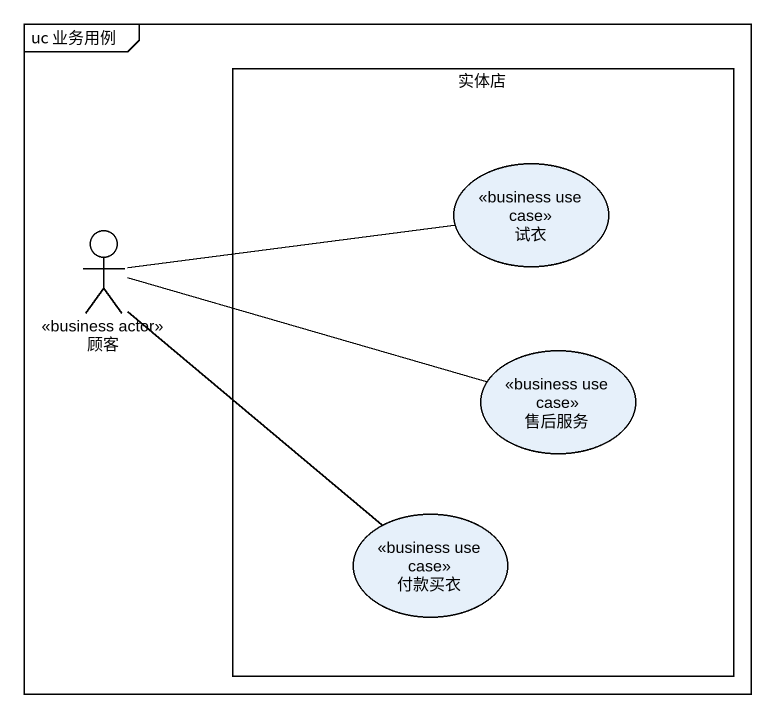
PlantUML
@startuml
mainframe uc 业务用例
rectangle 实体店 {
  usecase 试衣 <<business use case>>
  usecase 售后服务 <<business use case>>
  usecase 付款买衣 <<business use case>>
}
actor 顾客 <<business actor>>
顾客 -right- 试衣
顾客 -right- 售后服务
顾客 -- 付款买衣
@enduml
